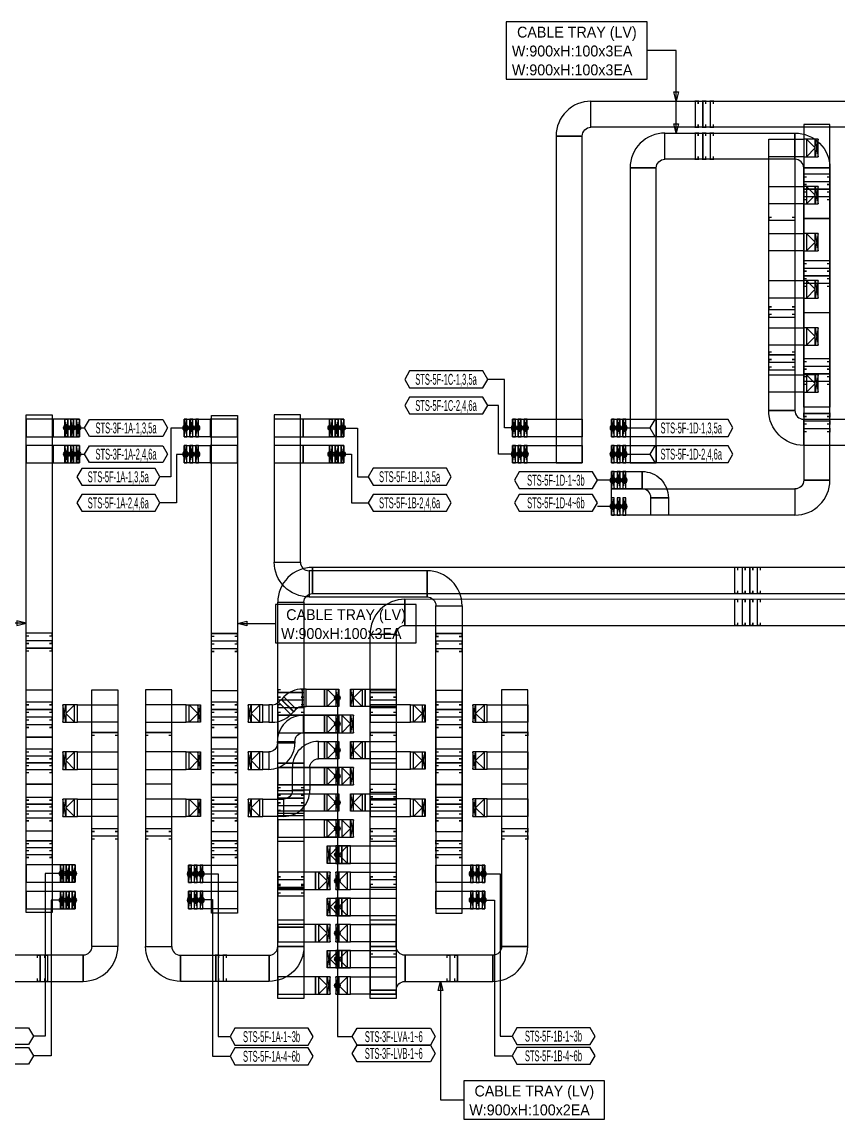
# Model space of a CAD drawing. Header units: millimetres. Extents: x 33932 to 374132, y 182625 to 847314.
# Drawn here: x 305672 to 333750, y 382309 to 420077 of the extents above; entities that cross this region are included whole.
import ezdxf
from ezdxf.enums import TextEntityAlignment as Align

# ---------------------------------------------------------------- set-up
doc = ezdxf.new("R2010")
doc.units = ezdxf.units.MM
doc.header["$LTSCALE"] = 150
for name, color, linetype in [('------00 Switch Gear_Number', 1, 'Continuous'), ('-----26 Electrical Cable Tray_HV_N', 30, 'Continuous'), ('-----26 Electrical Cable Tray_LV_STS1', 3, 'Continuous'), ('-----26 Electrical Cable Tray_LV_STS2', 2, 'Continuous'), ('-----26 Electrical Cable Tray_LV_STS3', 151, 'Continuous'), ('-----26 Electrical Cable Tray_LV_STSPDU_A', 181, 'Continuous'), ('-----26 Electrical Cable Tray_LV_STSPDU_B', 41, 'Continuous'), ('-----99 Cable Schedule', 2, 'Continuous')]:
    doc.layers.add(name, color=color, linetype=linetype)
doc.styles.add('ELEC', font='')
doc.styles.get('ELEC').set_extended_font_data('Dotum')

# ---------------------------------------------------------------- blocks, each defined once
blk = doc.blocks.new('A$C9a0ab699')
h = blk.add_hatch(color=0)
edge = h.paths.add_edge_path()
edge.add_arc((64, 64), 64, 720, 1080, ccw=False)
at = {"color": 0}
blk.add_circle((64, 64), 64, dxfattribs=at)
blk = doc.blocks.new('A$495596483691')
at = {"color": 0}
for p, q in [((100, 600), (0, 600)), ((0, 600), (0, 0)), ((500, 600), (100, 600)), ((500, 0), (500, 600)), ((0, 0), (100, 0)), ((100, 0), (500, 0))]:
    blk.add_line(p, q, dxfattribs=at)
at = {"color": 8}
for p, q in [((400, 300), (100, 600)), ((100, 600), (100, 0)), ((400, 0), (400, 600)), ((400, 600), (500, 0)), ((500, 600), (400, 0)), ((400, 300), (100, 0))]:
    blk.add_line(p, q, dxfattribs=at)
blk = doc.blocks.new('A$C67AE3E09')
at = {"layer": '-----26 Electrical Cable Tray_LV_STS3'}
for p, q in [((424, 850), (0, 425)), ((89, 337), (513, 761)), ((513, 761), (424, 850)), ((0, 425), (89, 337)), ((176, 125), (776, 125)), ((176, 125), (176, 0)), ((776, 0), (776, 125)), ((176, 0), (776, 0))]:
    blk.add_line(p, q, dxfattribs=at)
for radius, end in [(900, 44.9921), (300, 44.9385)]:
    blk.add_arc((-124, 125), radius, 0, end, dxfattribs=at)

msp = doc.modelspace()

# ---------------------------------------------------------------- linework, layer by layer
at = {"layer": '------00 Switch Gear_Number'}
for p, q in [((316526, 396810, 0), (316526, 385146, 0)), ((316526, 385146, 0), (317038, 385146, 0))]:
    msp.add_line(p, q, dxfattribs=at)
at = {"layer": '-----26 Electrical Cable Tray_HV_N', "color": 1, "elevation": 0}
for points in [[(322335, 420077), (322335, 418112), (327181, 418112), (327181, 420077)], [(314393, 400023), (314393, 398708), (319240, 398708), (319240, 400023)]]:
    msp.add_lwpolyline(points, close=True, dxfattribs=at)
for points in [[(328181, 417350), (328101, 417670), (328261, 417670), (328181, 417350), (328181, 419095), (327181, 419095)], [(328181, 416250), (328101, 416570), (328261, 416570), (328181, 416250), (328181, 419095)], [(305812, 399383), (305492, 399463), (305492, 399303), (305812, 399383), (304507, 399383)], [(313088, 399366), (313408, 399446), (313408, 399286), (313088, 399366), (314393, 399366)]]:
    msp.add_lwpolyline(points, dxfattribs=at)
at = {"layer": '-----26 Electrical Cable Tray_HV_N', "color": 1}
msp.add_lwpolyline([(320069, 387050), (320149, 386730), (319989, 386730), (320069, 387050), (320069, 382966), (320870, 382966)], dxfattribs=at)
msp.add_lwpolyline([(320870, 383624), (320870, 382309), (325716, 382309), (325716, 383624)], close=True, dxfattribs=at)
at = {"layer": '-----26 Electrical Cable Tray_LV_STS1', "elevation": 0}
for points in [[(324950, 416150), (324950, 416150, -0.414214), (325250, 416450), (325250, 416450), (325250, 417350, 0.414214), (324050, 416150)], [(324950, 416150), (324950, 416150, -0.414214), (325250, 416450), (325250, 416450), (325250, 417350, 0.414214), (324050, 416150)], [(324950, 416150), (324950, 416150, -0.414214), (325250, 416450), (325250, 416450), (325250, 417350, 0.414214), (324050, 416150)], [(327494, 415050), (327494, 415050, -0.414214), (327794, 415350), (327794, 415350), (327794, 416250, 0.414214), (326594, 415050)], [(327494, 415050), (327494, 415050, -0.414214), (327794, 415350), (327794, 415350), (327794, 416250, 0.414214), (326594, 415050)], [(327494, 415050), (327494, 415050, -0.414214), (327794, 415350), (327794, 415350), (327794, 416250, 0.414214), (326594, 415050)], [(332568, 415050), (332568, 415050, 0.414214), (332268, 415350), (332268, 415350), (332268, 416250, -0.414214), (333468, 415050)], [(332568, 415050), (332568, 415050, 0.414214), (332268, 415350), (332268, 415350), (332268, 416250, -0.414214), (333468, 415050)], [(332568, 415050), (332568, 415050, 0.414214), (332268, 415350), (332268, 415350), (332268, 416250, -0.414214), (333468, 415050)], [(315250, 401482), (315250, 401482, 0.414214), (315550, 401182), (315550, 401182), (315550, 400282, -0.414214), (314350, 401482)], [(315250, 401482), (315250, 401482, 0.414214), (315550, 401182), (315550, 401182), (315550, 400282, -0.414214), (314350, 401482)], [(315250, 401482), (315250, 401482, 0.414214), (315550, 401182), (315550, 401182), (315550, 400282, -0.414214), (314350, 401482)], [(319613, 400282), (319613, 400282, -0.414214), (319913, 399982), (319913, 399982), (320813, 399982, 0.414214), (319613, 401182)], [(319613, 400282), (319613, 400282, -0.414214), (319913, 399982), (319913, 399982), (320813, 399982, 0.414214), (319613, 401182)], [(319613, 400282), (319613, 400282, -0.414214), (319913, 399982), (319913, 399982), (320813, 399982, 0.414214), (319613, 401182)]]:
    msp.add_lwpolyline(points, format="xyb", close=True, dxfattribs=at)
for points in [[(334005, 417350), (334005, 416450), (325250, 416450), (325250, 417350)], [(334005, 417350), (334005, 416450), (325250, 416450), (325250, 417350)], [(334005, 417350), (334005, 416450), (325250, 416450), (325250, 417350)], [(332268, 416250), (332268, 415350), (327794, 415350), (327794, 416250)], [(332268, 416250), (332268, 415350), (327794, 415350), (327794, 416250)], [(332268, 416250), (332268, 415350), (327794, 415350), (327794, 416250)], [(324950, 416150), (324050, 416150), (324050, 404900), (324950, 404900)], [(324950, 416150), (324050, 416150), (324050, 404900), (324950, 404900)], [(324950, 416150), (324050, 416150), (324050, 404900), (324950, 404900)], [(327494, 415050), (326594, 415050), (326594, 404900), (327494, 404900)], [(327494, 415050), (326594, 415050), (326594, 404900), (327494, 404900)], [(327494, 415050), (326594, 415050), (326594, 404900), (327494, 404900)], [(332568, 413310), (333468, 413310), (333468, 415050), (332568, 415050)], [(332568, 415050), (333468, 415050), (333468, 406818), (332568, 406818)], [(332568, 415050), (333468, 415050), (333468, 410062), (332568, 410062)], [(305812, 406550), (306712, 406550), (306712, 392215), (305812, 392215)], [(305812, 406550), (306712, 406550), (306712, 395459), (305812, 395459)], [(305812, 406550), (306712, 406550), (306712, 393837), (305812, 393837)], [(312188, 406533), (313088, 406533), (313088, 392199), (312188, 392199)], [(312188, 406533), (313088, 406533), (313088, 395443), (312188, 395443)], [(312188, 406533), (313088, 406533), (313088, 393821), (312188, 393821)], [(314350, 401482), (315250, 401482), (315250, 406550), (314350, 406550)], [(314350, 401482), (315250, 401482), (315250, 406550), (314350, 406550)], [(314350, 401482), (315250, 401482), (315250, 406550), (314350, 406550)], [(315350, 405800), (315350, 406400), (314350, 406400), (314350, 405800)], [(315350, 405800), (315350, 406400), (314350, 406400), (314350, 405800)], [(315350, 405800), (315350, 406400), (314350, 406400), (314350, 405800)], [(316750, 405800), (316750, 406400), (315350, 406400), (315350, 405800)], [(316550, 405800), (316550, 406400), (315350, 406400), (315350, 405800)], [(316350, 405800), (316350, 406400), (315350, 406400), (315350, 405800)], [(316250, 405800), (316250, 406400), (316350, 406400), (316350, 405800)], [(316450, 405800), (316450, 406400), (316550, 406400), (316550, 405800)], [(316650, 405800), (316650, 406400), (316750, 406400), (316750, 405800)], [(322550, 405800), (322550, 406400), (324950, 406400), (324950, 405800)], [(322650, 405800), (322650, 406400), (322550, 406400), (322550, 405800)], [(322850, 405800), (322850, 406400), (322750, 406400), (322750, 405800)], [(322750, 405800), (322750, 406400), (324950, 406400), (324950, 405800)], [(323050, 405800), (323050, 406400), (322950, 406400), (322950, 405800)], [(322950, 405800), (322950, 406400), (324950, 406400), (324950, 405800)], [(325950, 405800), (325950, 406400), (327494, 406400), (327494, 405800)], [(326050, 405800), (326050, 406400), (325950, 406400), (325950, 405800)], [(326250, 405800), (326250, 406400), (326150, 406400), (326150, 405800)], [(326150, 405800), (326150, 406400), (327494, 406400), (327494, 405800)], [(326450, 405800), (326450, 406400), (326350, 406400), (326350, 405800)], [(326350, 405800), (326350, 406400), (327494, 406400), (327494, 405800)], [(315350, 404900), (315350, 405500), (314350, 405500), (314350, 404900)], [(315350, 404900), (315350, 405500), (314350, 405500), (314350, 404900)], [(315350, 404900), (315350, 405500), (314350, 405500), (314350, 404900)], [(316750, 404900), (316750, 405500), (315350, 405500), (315350, 404900)], [(316550, 404900), (316550, 405500), (315350, 405500), (315350, 404900)], [(316350, 404900), (316350, 405500), (315350, 405500), (315350, 404900)], [(316250, 404900), (316250, 405500), (316350, 405500), (316350, 404900)], [(316450, 404900), (316450, 405500), (316550, 405500), (316550, 404900)], [(316650, 404900), (316650, 405500), (316750, 405500), (316750, 404900)], [(322550, 404900), (322550, 405500), (324950, 405500), (324950, 404900)], [(322650, 404900), (322650, 405500), (322550, 405500), (322550, 404900)], [(322850, 404900), (322850, 405500), (322750, 405500), (322750, 404900)], [(322750, 404900), (322750, 405500), (324950, 405500), (324950, 404900)], [(323050, 404900), (323050, 405500), (322950, 405500), (322950, 404900)], [(322950, 404900), (322950, 405500), (324950, 405500), (324950, 404900)], [(325950, 404900), (325950, 405500), (327494, 405500), (327494, 404900)], [(326050, 404900), (326050, 405500), (325950, 405500), (325950, 404900)], [(326250, 404900), (326250, 405500), (326150, 405500), (326150, 404900)], [(326150, 404900), (326150, 405500), (327494, 405500), (327494, 404900)], [(326450, 404900), (326450, 405500), (326350, 405500), (326350, 404900)], [(326350, 404900), (326350, 405500), (327494, 405500), (327494, 404900)], [(315550, 401182), (315550, 400282), (319613, 400282), (319613, 401182)], [(315550, 401182), (315550, 400282), (319613, 400282), (319613, 401182)], [(315550, 401182), (315550, 400282), (319613, 400282), (319613, 401182)], [(319913, 399982), (320813, 399982), (320813, 392198), (319913, 392198)], [(319913, 399982), (320813, 399982), (320813, 395442), (319913, 395442)], [(319913, 399982), (320813, 399982), (320813, 393820), (319913, 393820)]]:
    msp.add_lwpolyline(points, close=True, dxfattribs=at)
at = {"layer": '-----26 Electrical Cable Tray_LV_STS1', "ltscale": 7.5, "const_width": 50, "elevation": 0}
for points in [[(328938, 417250), (328938, 417350), (328838, 417350), (328838, 416450), (328938, 416450), (328938, 416550)], [(329198, 417250), (329198, 417350), (329098, 417350), (329098, 416450), (329198, 416450), (329198, 416550)], [(329458, 417250), (329458, 417350), (329358, 417350), (329358, 416450), (329458, 416450), (329458, 416550)], [(328938, 416150), (328938, 416250), (328838, 416250), (328838, 415350), (328938, 415350), (328938, 415450)], [(329198, 416150), (329198, 416250), (329098, 416250), (329098, 415350), (329198, 415350), (329198, 415450)], [(329458, 416150), (329458, 416250), (329358, 416250), (329358, 415350), (329458, 415350), (329458, 415450)], [(333368, 414741), (333468, 414741), (333468, 414841), (332568, 414841), (332568, 414741), (332668, 414741)], [(333368, 414481), (333468, 414481), (333468, 414581), (332568, 414581), (332568, 414481), (332668, 414481)], [(333368, 414222), (333468, 414222), (333468, 414322), (332568, 414322), (332568, 414222), (332668, 414222)], [(333368, 411756), (333468, 411756), (333468, 411856), (332568, 411856), (332568, 411756), (332668, 411756)], [(333368, 411496), (333468, 411496), (333468, 411596), (332568, 411596), (332568, 411496), (332668, 411496)], [(333368, 408384), (333468, 408384), (333468, 408484), (332568, 408484), (332568, 408384), (332668, 408384)], [(306612, 398940), (306712, 398940), (306712, 399040), (305812, 399040), (305812, 398940), (305912, 398940)], [(312988, 398924), (313088, 398924), (313088, 399024), (312188, 399024), (312188, 398924), (312288, 398924)], [(320713, 398923), (320813, 398923), (320813, 399023), (319913, 399023), (319913, 398923), (320013, 398923)], [(306612, 398681), (306712, 398681), (306712, 398781), (305812, 398781), (305812, 398681), (305912, 398681)], [(306612, 398421), (306712, 398421), (306712, 398521), (305812, 398521), (305812, 398421), (305912, 398421)], [(312988, 398664), (313088, 398664), (313088, 398764), (312188, 398764), (312188, 398664), (312288, 398664)], [(312988, 398404), (313088, 398404), (313088, 398504), (312188, 398504), (312188, 398404), (312288, 398404)], [(320713, 398663), (320813, 398663), (320813, 398763), (319913, 398763), (319913, 398663), (320013, 398663)], [(320713, 398403), (320813, 398403), (320813, 398503), (319913, 398503), (319913, 398403), (320013, 398403)], [(306612, 396309), (306712, 396309), (306712, 396409), (305812, 396409), (305812, 396309), (305912, 396309)], [(312988, 396309), (313088, 396309), (313088, 396409), (312188, 396409), (312188, 396309), (312288, 396309)], [(320713, 396309), (320813, 396309), (320813, 396409), (319913, 396409), (319913, 396309), (320013, 396309)], [(306612, 396049), (306712, 396049), (306712, 396149), (305812, 396149), (305812, 396049), (305912, 396049)], [(306612, 395789), (306712, 395789), (306712, 395889), (305812, 395889), (305812, 395789), (305912, 395789)], [(312988, 396049), (313088, 396049), (313088, 396149), (312188, 396149), (312188, 396049), (312288, 396049)], [(312988, 395789), (313088, 395789), (313088, 395889), (312188, 395889), (312188, 395789), (312288, 395789)], [(320713, 396049), (320813, 396049), (320813, 396149), (319913, 396149), (319913, 396049), (320013, 396049)], [(320713, 395789), (320813, 395789), (320813, 395889), (319913, 395889), (319913, 395789), (320013, 395789)], [(306612, 394473), (306712, 394473), (306712, 394573), (305812, 394573), (305812, 394473), (305912, 394473)], [(306612, 394236), (306712, 394236), (306712, 394336), (305812, 394336), (305812, 394236), (305912, 394236)], [(312988, 394473), (313088, 394473), (313088, 394573), (312188, 394573), (312188, 394473), (312288, 394473)], [(312988, 394236), (313088, 394236), (313088, 394336), (312188, 394336), (312188, 394236), (312288, 394236)], [(320713, 394473), (320813, 394473), (320813, 394573), (319913, 394573), (319913, 394473), (320013, 394473)], [(320713, 394236), (320813, 394236), (320813, 394336), (319913, 394336), (319913, 394236), (320013, 394236)], [(306612, 392576), (306712, 392576), (306712, 392676), (305812, 392676), (305812, 392576), (305912, 392576)], [(312988, 392576), (313088, 392576), (313088, 392676), (312188, 392676), (312188, 392576), (312288, 392576)], [(320713, 392576), (320813, 392576), (320813, 392676), (319913, 392676), (319913, 392576), (320013, 392576)]]:
    msp.add_lwpolyline(points, dxfattribs=at)
at = {"layer": '-----26 Electrical Cable Tray_LV_STS1'}
for points in [[(306750, 405800), (306750, 406400), (305812, 406400), (305812, 405800)], [(306750, 405800), (306750, 406400), (305812, 406400), (305812, 405800)], [(306750, 405800), (306750, 406400), (305812, 406400), (305812, 405800)], [(307650, 405800), (307650, 406400), (306750, 406400), (306750, 405800)], [(307450, 405800), (307450, 406400), (306750, 406400), (306750, 405800)], [(307250, 405800), (307250, 406400), (306750, 406400), (306750, 405800)], [(307150, 405800), (307150, 406400), (307250, 406400), (307250, 405800)], [(307350, 405800), (307350, 406400), (307450, 406400), (307450, 405800)], [(307550, 405800), (307550, 406400), (307650, 406400), (307650, 405800)], [(311250, 405800), (311250, 406400), (312150, 406400), (312150, 405800)], [(311350, 405800), (311350, 406400), (311250, 406400), (311250, 405800)], [(311550, 405800), (311550, 406400), (311450, 406400), (311450, 405800)], [(311450, 405800), (311450, 406400), (312150, 406400), (312150, 405800)], [(311750, 405800), (311750, 406400), (311650, 406400), (311650, 405800)], [(311650, 405800), (311650, 406400), (312150, 406400), (312150, 405800)], [(313088, 405800), (313088, 406400), (312150, 406400), (312150, 405800)], [(313088, 405800), (313088, 406400), (312150, 406400), (312150, 405800)], [(313088, 405800), (313088, 406400), (312150, 406400), (312150, 405800)], [(306750, 404900), (306750, 405500), (305812, 405500), (305812, 404900)], [(306750, 404900), (306750, 405500), (305812, 405500), (305812, 404900)], [(306750, 404900), (306750, 405500), (305812, 405500), (305812, 404900)], [(307650, 404900), (307650, 405500), (306750, 405500), (306750, 404900)], [(307450, 404900), (307450, 405500), (306750, 405500), (306750, 404900)], [(307250, 404900), (307250, 405500), (306750, 405500), (306750, 404900)], [(307150, 404900), (307150, 405500), (307250, 405500), (307250, 404900)], [(307350, 404900), (307350, 405500), (307450, 405500), (307450, 404900)], [(307550, 404900), (307550, 405500), (307650, 405500), (307650, 404900)], [(311250, 404900), (311250, 405500), (312150, 405500), (312150, 404900)], [(311350, 404900), (311350, 405500), (311250, 405500), (311250, 404900)], [(311550, 404900), (311550, 405500), (311450, 405500), (311450, 404900)], [(311450, 404900), (311450, 405500), (312150, 405500), (312150, 404900)], [(311750, 404900), (311750, 405500), (311650, 405500), (311650, 404900)], [(311650, 404900), (311650, 405500), (312150, 405500), (312150, 404900)], [(313088, 404900), (313088, 405500), (312150, 405500), (312150, 404900)], [(313088, 404900), (313088, 405500), (312150, 405500), (312150, 404900)], [(313088, 404900), (313088, 405500), (312150, 405500), (312150, 404900)]]:
    msp.add_lwpolyline(points, close=True, dxfattribs=at)
for points in [[(307250, 405800), (307150, 406400)], [(307250, 406400), (307150, 405800)], [(307450, 405800), (307350, 406400)], [(307450, 406400), (307350, 405800)], [(307650, 405800), (307550, 406400)], [(307650, 406400), (307550, 405800)], [(311250, 405800), (311350, 406400)], [(311250, 406400), (311350, 405800)], [(311450, 405800), (311550, 406400)], [(311450, 406400), (311550, 405800)], [(311650, 405800), (311750, 406400)], [(311650, 406400), (311750, 405800)], [(307250, 404900), (307150, 405500)], [(307250, 405500), (307150, 404900)], [(307450, 404900), (307350, 405500)], [(307450, 405500), (307350, 404900)], [(307650, 404900), (307550, 405500)], [(307650, 405500), (307550, 404900)], [(311250, 404900), (311350, 405500)], [(311250, 405500), (311350, 404900)], [(311450, 404900), (311550, 405500)], [(311450, 405500), (311550, 404900)], [(311650, 404900), (311750, 405500)], [(311650, 405500), (311750, 404900)]]:
    msp.add_lwpolyline(points, dxfattribs=at)
at = {"layer": '-----26 Electrical Cable Tray_LV_STS1', "elevation": 0}
for points in [[(316350, 405800), (316250, 406400)], [(316350, 406400), (316250, 405800)], [(316550, 405800), (316450, 406400)], [(316550, 406400), (316450, 405800)], [(316750, 405800), (316650, 406400)], [(316750, 406400), (316650, 405800)], [(322550, 405800), (322650, 406400)], [(322550, 406400), (322650, 405800)], [(322750, 405800), (322850, 406400)], [(322750, 406400), (322850, 405800)], [(322950, 405800), (323050, 406400)], [(322950, 406400), (323050, 405800)], [(325950, 405800), (326050, 406400)], [(325950, 406400), (326050, 405800)], [(326150, 405800), (326250, 406400)], [(326150, 406400), (326250, 405800)], [(326350, 405800), (326450, 406400)], [(326350, 406400), (326450, 405800)], [(316350, 404900), (316250, 405500)], [(316350, 405500), (316250, 404900)], [(316550, 404900), (316450, 405500)], [(316550, 405500), (316450, 404900)], [(316750, 404900), (316650, 405500)], [(316750, 405500), (316650, 404900)], [(322550, 404900), (322650, 405500)], [(322550, 405500), (322650, 404900)], [(322750, 404900), (322850, 405500)], [(322750, 405500), (322850, 404900)], [(322950, 404900), (323050, 405500)], [(322950, 405500), (323050, 404900)], [(325950, 404900), (326050, 405500)], [(325950, 405500), (326050, 404900)], [(326150, 404900), (326250, 405500)], [(326150, 405500), (326250, 404900)], [(326350, 404900), (326450, 405500)], [(326350, 405500), (326450, 404900)]]:
    msp.add_lwpolyline(points, dxfattribs=at)
at = {"layer": '-----26 Electrical Cable Tray_LV_STS2'}
for points in [[(332568, 404300), (333468, 404300), (333468, 416550), (332568, 416550)], [(332568, 404300), (333468, 404300), (333468, 413306), (332568, 413306)], [(332568, 404300), (333468, 404300), (333468, 410062), (332568, 410062)]]:
    msp.add_lwpolyline(points, close=True, dxfattribs=at)
at = {"layer": '-----26 Electrical Cable Tray_LV_STS2', "ltscale": 7.5, "const_width": 50, "elevation": 0}
for points in [[(332668, 413962), (332568, 413962), (332568, 414062), (333468, 414062), (333468, 413962), (333368, 413962)], [(332668, 411236), (332568, 411236), (332568, 411336), (333468, 411336), (333468, 411236), (333368, 411236)], [(332668, 410977), (332568, 410977), (332568, 411077), (333468, 411077), (333468, 410977), (333368, 410977)], [(332668, 408124), (332568, 408124), (332568, 408224), (333468, 408224), (333468, 408124), (333368, 408124)], [(332668, 407864), (332568, 407864), (332568, 407964), (333468, 407964), (333468, 407864), (333368, 407864)], [(332668, 407604), (332568, 407604), (332568, 407704), (333468, 407704), (333468, 407604), (333368, 407604)], [(332668, 406496), (332568, 406496), (332568, 406596), (333468, 406596), (333468, 406496), (333368, 406496)], [(332668, 406236), (332568, 406236), (332568, 406336), (333468, 406336), (333468, 406236), (333368, 406236)], [(332668, 405976), (332568, 405976), (332568, 406076), (333468, 406076), (333468, 405976), (333368, 405976)], [(306612, 396569), (306712, 396569), (306712, 396669), (305812, 396669), (305812, 396569), (305912, 396569)], [(312988, 396569), (313088, 396569), (313088, 396669), (312188, 396669), (312188, 396569), (312288, 396569)], [(320713, 396569), (320813, 396569), (320813, 396669), (319913, 396669), (319913, 396569), (320013, 396569)], [(306612, 394947), (306712, 394947), (306712, 395047), (305812, 395047), (305812, 394947), (305912, 394947)], [(312988, 394947), (313088, 394947), (313088, 395047), (312188, 395047), (312188, 394947), (312288, 394947)], [(320713, 394947), (320813, 394947), (320813, 395047), (319913, 395047), (319913, 394947), (320013, 394947)], [(306612, 394710), (306712, 394710), (306712, 394810), (305812, 394810), (305812, 394710), (305912, 394710)], [(312988, 394710), (313088, 394710), (313088, 394810), (312188, 394810), (312188, 394710), (312288, 394710)], [(320713, 394710), (320813, 394710), (320813, 394810), (319913, 394810), (319913, 394710), (320013, 394710)], [(306612, 393287), (306712, 393287), (306712, 393387), (305812, 393387), (305812, 393287), (305912, 393287)], [(306612, 393050), (306712, 393050), (306712, 393150), (305812, 393150), (305812, 393050), (305912, 393050)], [(312988, 393287), (313088, 393287), (313088, 393387), (312188, 393387), (312188, 393287), (312288, 393287)], [(312988, 393050), (313088, 393050), (313088, 393150), (312188, 393150), (312188, 393050), (312288, 393050)], [(320713, 393287), (320813, 393287), (320813, 393387), (319913, 393387), (319913, 393287), (320013, 393287)], [(320713, 393050), (320813, 393050), (320813, 393150), (319913, 393150), (319913, 393050), (320013, 393050)], [(306612, 392813), (306712, 392813), (306712, 392913), (305812, 392913), (305812, 392813), (305912, 392813)], [(312988, 392813), (313088, 392813), (313088, 392913), (312188, 392913), (312188, 392813), (312288, 392813)], [(320713, 392813), (320813, 392813), (320813, 392913), (319913, 392913), (319913, 392813), (320013, 392813)], [(306612, 391786), (306712, 391786), (306712, 391886), (305812, 391886), (305812, 391786), (305912, 391786)], [(306612, 391549), (306712, 391549), (306712, 391649), (305812, 391649), (305812, 391549), (305912, 391549)], [(312988, 391786), (313088, 391786), (313088, 391886), (312188, 391886), (312188, 391786), (312288, 391786)], [(312988, 391549), (313088, 391549), (313088, 391649), (312188, 391649), (312188, 391549), (312288, 391549)], [(320713, 391786), (320813, 391786), (320813, 391886), (319913, 391886), (319913, 391786), (320013, 391786)], [(320713, 391549), (320813, 391549), (320813, 391649), (319913, 391649), (319913, 391549), (320013, 391549)], [(306612, 391312), (306712, 391312), (306712, 391412), (305812, 391412), (305812, 391312), (305912, 391312)], [(312988, 391312), (313088, 391312), (313088, 391412), (312188, 391412), (312188, 391312), (312288, 391312)], [(320713, 391312), (320813, 391312), (320813, 391412), (319913, 391412), (319913, 391312), (320013, 391312)]]:
    msp.add_lwpolyline(points, dxfattribs=at)
at = {"layer": '-----26 Electrical Cable Tray_LV_STS2', "elevation": 0}
for points in [[(325950, 404600), (327011, 404600), (327011, 404000), (325950, 404000)], [(326050, 404000), (326050, 404600), (325950, 404600), (325950, 404000)], [(325950, 404600), (327011, 404600), (327011, 404000), (325950, 404000)], [(325950, 404600), (327011, 404600), (327011, 404000), (325950, 404000)], [(326250, 404000), (326250, 404600), (326150, 404600), (326150, 404000)], [(326450, 404000), (326450, 404600), (326350, 404600), (326350, 404000)], [(332268, 404000), (332268, 403100), (325950, 403100), (325950, 404000)], [(332268, 404000), (332268, 403100), (325950, 403100), (325950, 404000)], [(332268, 404000), (332268, 403100), (325950, 403100), (325950, 404000)], [(326050, 403100), (326050, 403700), (325950, 403700), (325950, 403100)], [(326250, 403100), (326250, 403700), (326150, 403700), (326150, 403100)], [(326450, 403100), (326450, 403700), (326350, 403700), (326350, 403100)], [(327311, 403100), (327311, 403700), (327911, 403700), (327911, 403100)], [(327311, 403100), (327311, 403700), (327911, 403700), (327911, 403100)], [(327311, 403100), (327311, 403700), (327911, 403700), (327911, 403100)], [(305812, 397081), (306712, 397081), (306712, 389414), (305812, 389414)], [(312188, 397065), (313088, 397065), (313088, 389397), (312188, 389397)], [(320813, 397065), (319913, 397065), (319913, 389397), (320813, 389397)], [(305812, 395459), (306712, 395459), (306712, 389415), (305812, 389415)], [(312188, 395443), (313088, 395443), (313088, 389399), (312188, 389399)], [(320813, 395443), (319913, 395443), (319913, 389399), (320813, 389399)], [(305812, 393837), (306712, 393837), (306712, 389414), (305812, 389414)], [(312188, 393821), (313088, 393821), (313088, 389397), (312188, 389397)], [(320813, 393821), (319913, 393821), (319913, 389397), (320813, 389397)], [(307499, 391065), (305812, 391065), (305812, 390465), (307499, 390465)], [(306999, 390465), (306999, 391065), (307099, 391065), (307099, 390465)], [(307199, 390465), (307199, 391065), (307299, 391065), (307299, 390465)], [(307399, 390465), (307399, 391065), (307499, 391065), (307499, 390465)], [(311401, 391049), (313088, 391049), (313088, 390449), (311401, 390449)], [(311501, 390449), (311501, 391049), (311401, 391049), (311401, 390449)], [(311701, 390449), (311701, 391049), (311601, 391049), (311601, 390449)], [(311901, 390449), (311901, 391049), (311801, 391049), (311801, 390449)], [(321600, 390450), (319913, 390450), (319913, 391050), (321600, 391050)], [(321200, 390450), (321200, 391050), (321100, 391050), (321100, 390450)], [(321400, 390450), (321400, 391050), (321300, 391050), (321300, 390450)], [(321600, 390450), (321600, 391050), (321500, 391050), (321500, 390450)], [(311401, 390149), (313088, 390149), (313088, 389549), (311401, 389549)], [(311501, 389549), (311501, 390149), (311401, 390149), (311401, 389549)], [(311701, 389549), (311701, 390149), (311601, 390149), (311601, 389549)], [(311901, 389549), (311901, 390149), (311801, 390149), (311801, 389549)], [(321600, 389550), (319913, 389550), (319913, 390150), (321600, 390150)], [(321200, 389550), (321200, 390150), (321100, 390150), (321100, 389550)], [(321400, 389550), (321400, 390150), (321300, 390150), (321300, 389550)], [(321600, 389550), (321600, 390150), (321500, 390150), (321500, 389550)], [(307499, 390143), (305812, 390143), (305812, 389543), (307499, 389543)], [(306999, 389543), (306999, 390143), (307099, 390143), (307099, 389543)], [(307199, 389543), (307199, 390143), (307299, 390143), (307299, 389543)], [(307399, 389543), (307399, 390143), (307499, 390143), (307499, 389543)]]:
    msp.add_lwpolyline(points, close=True, dxfattribs=at)
for points in [[(325950, 404000), (326050, 404600)], [(325950, 404600), (326050, 404000)], [(326150, 404000), (326250, 404600)], [(326150, 404600), (326250, 404000)], [(326350, 404000), (326450, 404600)], [(326350, 404600), (326450, 404000)], [(325950, 403100), (326050, 403700)], [(325950, 403700), (326050, 403100)], [(326150, 403100), (326250, 403700)], [(326150, 403700), (326250, 403100)], [(326350, 403100), (326450, 403700)], [(326350, 403700), (326450, 403100)], [(307099, 390465), (306999, 391065)], [(307099, 391065), (306999, 390465)], [(307299, 390465), (307199, 391065)], [(307299, 391065), (307199, 390465)], [(307499, 390465), (307399, 391065)], [(307499, 391065), (307399, 390465)], [(311401, 390449), (311501, 391049)], [(311401, 391049), (311501, 390449)], [(311601, 390449), (311701, 391049)], [(311601, 391049), (311701, 390449)], [(311801, 390449), (311901, 391049)], [(311801, 391049), (311901, 390449)], [(321100, 390450), (321200, 391050)], [(321100, 391050), (321200, 390450)], [(321300, 390450), (321400, 391050)], [(321300, 391050), (321400, 390450)], [(321500, 390450), (321600, 391050)], [(321500, 391050), (321600, 390450)], [(311401, 389549), (311501, 390149)], [(311401, 390149), (311501, 389549)], [(311601, 389549), (311701, 390149)], [(311601, 390149), (311701, 389549)], [(311801, 389549), (311901, 390149)], [(311801, 390149), (311901, 389549)], [(321100, 389550), (321200, 390150)], [(321100, 390150), (321200, 389550)], [(321300, 389550), (321400, 390150)], [(321300, 390150), (321400, 389550)], [(321500, 389550), (321600, 390150)], [(321500, 390150), (321600, 389550)], [(307099, 389543), (306999, 390143)], [(307099, 390143), (306999, 389543)], [(307299, 389543), (307199, 390143)], [(307299, 390143), (307199, 389543)], [(307499, 389543), (307399, 390143)], [(307499, 390143), (307399, 389543)]]:
    msp.add_lwpolyline(points, dxfattribs=at)
for points in [[(327311, 403700), (327311, 403700, 0.414214), (327011, 404000), (327011, 404000), (327011, 404600, -0.414214), (327911, 403700)], [(327311, 403700), (327311, 403700, 0.414214), (327011, 404000), (327011, 404000), (327011, 404600, -0.414214), (327911, 403700)], [(327311, 403700), (327311, 403700, 0.414214), (327011, 404000), (327011, 404000), (327011, 404600, -0.414214), (327911, 403700)], [(332568, 404300), (332568, 404300, -0.414214), (332268, 404000), (332268, 404000), (332268, 403100, 0.414214), (333468, 404300)], [(332568, 404300), (332568, 404300, -0.414214), (332268, 404000), (332268, 404000), (332268, 403100, 0.414214), (333468, 404300)], [(332568, 404300), (332568, 404300, -0.414214), (332268, 404000), (332268, 404000), (332268, 403100, 0.414214), (333468, 404300)]]:
    msp.add_lwpolyline(points, format="xyb", close=True, dxfattribs=at)
at = {"layer": '-----26 Electrical Cable Tray_LV_STS3'}
for points in [[(332568, 415439), (331368, 415439), (331368, 416039), (332568, 416039)], [(332268, 416039), (332268, 406700), (331368, 406700), (331368, 416039)], [(332568, 413817), (331368, 413817), (331368, 414417), (332568, 414417)], [(332568, 412195), (331368, 412195), (331368, 412795), (332568, 412795)], [(332268, 412795), (332268, 406700), (331368, 406700), (331368, 412795)], [(332568, 410573), (331368, 410573), (331368, 411173), (332568, 411173)], [(332568, 408951), (331368, 408951), (331368, 409551), (332568, 409551)], [(332268, 409551), (332268, 406700), (331368, 406700), (331368, 409551)], [(332568, 407329), (331368, 407329), (331368, 407929), (332568, 407929)], [(336624, 405500), (332568, 405500), (332568, 406400), (336624, 406400)], [(336624, 405500), (332568, 405500), (332568, 406400), (336624, 406400)], [(336624, 405500), (332568, 405500), (332568, 406400), (336624, 406400)], [(321875, 387050), (321875, 387950), (318851, 387950), (318851, 387050)]]:
    msp.add_lwpolyline(points, close=True, dxfattribs=at)
at = {"layer": '-----26 Electrical Cable Tray_LV_STS3', "ltscale": 7.5, "const_width": 50}
for points in [[(332168, 413348), (332268, 413348), (332268, 413248), (331368, 413248), (331368, 413348), (331468, 413348)], [(332168, 410269), (332268, 410269), (332268, 410169), (331368, 410169), (331368, 410269), (331468, 410269)], [(332168, 408458), (332268, 408458), (332268, 408358), (331368, 408358), (331368, 408458), (331468, 408458)], [(320558, 387850), (320558, 387950), (320658, 387950), (320658, 387050), (320558, 387050), (320558, 387150)]]:
    msp.add_lwpolyline(points, dxfattribs=at)
at = {"layer": '-----26 Electrical Cable Tray_LV_STS3', "ltscale": 7.5, "const_width": 50, "elevation": 0}
for points in [[(332168, 410009), (332268, 410009), (332268, 409909), (331368, 409909), (331368, 410009), (331468, 410009)], [(332168, 408718), (332268, 408718), (332268, 408618), (331368, 408618), (331368, 408718), (331468, 408718)], [(332168, 408198), (332268, 408198), (332268, 408098), (331368, 408098), (331368, 408198), (331468, 408198)], [(308874, 395516), (308974, 395516), (308974, 395616), (308074, 395616), (308074, 395516), (308174, 395516)], [(310025, 395516), (309925, 395516), (309925, 395616), (310825, 395616), (310825, 395516), (310725, 395516)], [(317751, 395516), (317651, 395516), (317651, 395616), (318551, 395616), (318551, 395516), (318451, 395516)], [(322275, 395516), (322175, 395516), (322175, 395616), (323075, 395616), (323075, 395516), (322975, 395516)], [(314575, 393715), (314475, 393715), (314475, 393615), (315375, 393615), (315375, 393715), (315275, 393715)], [(308874, 392209), (308974, 392209), (308974, 392309), (308074, 392309), (308074, 392209), (308174, 392209)], [(308874, 391950), (308974, 391950), (308974, 392050), (308074, 392050), (308074, 391950), (308174, 391950)], [(310025, 391950), (309925, 391950), (309925, 392050), (310825, 392050), (310825, 391950), (310725, 391950)], [(310025, 392209), (309925, 392209), (309925, 392309), (310825, 392309), (310825, 392209), (310725, 392209)], [(317751, 392209), (317651, 392209), (317651, 392309), (318551, 392309), (318551, 392209), (318451, 392209)], [(317751, 391950), (317651, 391950), (317651, 392050), (318551, 392050), (318551, 391950), (318451, 391950)], [(322275, 392209), (322175, 392209), (322175, 392309), (323075, 392309), (323075, 392209), (322975, 392209)], [(322275, 391950), (322175, 391950), (322175, 392050), (323075, 392050), (323075, 391950), (322975, 391950)], [(314575, 390347), (314475, 390347), (314475, 390247), (315375, 390247), (315375, 390347), (315275, 390347)], [(314575, 390088), (314475, 390088), (314475, 389988), (315375, 389988), (315375, 390088), (315275, 390088)], [(306198, 387850), (306198, 387950), (306298, 387950), (306298, 387050), (306198, 387050), (306198, 387150)], [(306458, 387850), (306458, 387950), (306558, 387950), (306558, 387050), (306458, 387050), (306458, 387150)], [(312442, 387850), (312442, 387950), (312342, 387950), (312342, 387050), (312442, 387050), (312442, 387150)], [(312702, 387850), (312702, 387950), (312602, 387950), (312602, 387050), (312702, 387050), (312702, 387150)], [(320299, 387850), (320299, 387950), (320399, 387950), (320399, 387050), (320299, 387050), (320299, 387150)]]:
    msp.add_lwpolyline(points, dxfattribs=at)
at = {"layer": '-----26 Electrical Cable Tray_LV_STS3'}
for points in [[(332268, 406700), (332268, 406700, 0.414214), (332568, 406400), (332568, 406400), (332568, 405500, -0.414214), (331368, 406700)], [(332268, 406700), (332268, 406700, 0.414214), (332568, 406400), (332568, 406400), (332568, 405500, -0.414214), (331368, 406700)], [(332268, 406700), (332268, 406700, 0.414214), (332568, 406400), (332568, 406400), (332568, 405500, -0.414214), (331368, 406700)], [(322175, 388250), (322175, 388250, -0.414214), (321875, 387950), (321875, 387950), (321875, 387050, 0.414214), (323075, 388250)], [(322175, 388250), (322175, 388250, -0.414214), (321875, 387950), (321875, 387950), (321875, 387050, 0.414214), (323075, 388250)]]:
    msp.add_lwpolyline(points, format="xyb", close=True, dxfattribs=at)
at = {"layer": '-----26 Electrical Cable Tray_LV_STS3', "elevation": 0}
for points in [[(308074, 397082), (308974, 397082), (308974, 388250), (308074, 388250)], [(310825, 397082), (309925, 397082), (309925, 388250), (310825, 388250)], [(316076, 396510), (315447, 396510), (315447, 397110), (316076, 397110)], [(317651, 397082), (318551, 397082), (318551, 389310), (317651, 389310)], [(323075, 397082), (322175, 397082), (322175, 388250), (323075, 388250)], [(308974, 395970), (307580, 395970), (307580, 396570), (308974, 396570)], [(309925, 395970), (311320, 395970), (311320, 396570), (309925, 396570)], [(314161, 395970), (313957, 395970), (313957, 396570), (314161, 396570)], [(315021, 396334), (315010, 396322), (314586, 396747), (314597, 396758)], [(317651, 395971), (319045, 395971), (319045, 396571), (317651, 396571)], [(323075, 395971), (321682, 395971), (321682, 396571), (323075, 396571)], [(316076, 395610), (315361, 395610), (315361, 396210), (316076, 396210)], [(314461, 395248), (314461, 395310), (315061, 395310), (315061, 395248)], [(316076, 394710), (315876, 394710), (315876, 395310), (316076, 395310)], [(308974, 394348), (307580, 394348), (307580, 394948), (308974, 394948)], [(309925, 394348), (311320, 394348), (311320, 394948), (309925, 394948)], [(314161, 394348), (313957, 394348), (313957, 394948), (314161, 394948)], [(317651, 394349), (319045, 394349), (319045, 394949), (317651, 394949)], [(323075, 394349), (321682, 394349), (321682, 394949), (323075, 394949)], [(314475, 394560), (315375, 394560), (315375, 388250), (314475, 388250)], [(316076, 393810), (314475, 393810), (314475, 394410), (316076, 394410)], [(314976, 393626), (314976, 394410), (315576, 394410), (315576, 393626)], [(308074, 393838), (308974, 393838), (308974, 388250), (308074, 388250)], [(310825, 393838), (309925, 393838), (309925, 388250), (310825, 388250)], [(317651, 393838), (318551, 393838), (318551, 389310), (317651, 389310)], [(323075, 393838), (322175, 393838), (322175, 388250), (323075, 388250)], [(308974, 392726), (307580, 392726), (307580, 393326), (308974, 393326)], [(309925, 392726), (311320, 392726), (311320, 393326), (309925, 393326)], [(314676, 392726), (313957, 392726), (313957, 393326), (314676, 393326)], [(316076, 392910), (314475, 392910), (314475, 393510), (316076, 393510)], [(317651, 392727), (319045, 392727), (319045, 393327), (317651, 393327)], [(323075, 392727), (321682, 392727), (321682, 393327), (323075, 393327)], [(314475, 392760), (315375, 392760), (315375, 388250), (314475, 388250)], [(314475, 392010), (316076, 392010), (316076, 392610), (314475, 392610)], [(318551, 391110), (316976, 391110), (316976, 391710), (318551, 391710)], [(318551, 390210), (316976, 390210), (316976, 390810), (318551, 390810)], [(318551, 389310), (316976, 389310), (316976, 389910), (318551, 389910)], [(318551, 388410), (316976, 388410), (316976, 389010), (318551, 389010)], [(318551, 389010), (317651, 389010), (317651, 388250), (318551, 388250)], [(318551, 389010), (317651, 389010), (317651, 388250), (318551, 388250)], [(307774, 387050), (307774, 387950), (304725, 387950), (304725, 387050)], [(307774, 387050), (307774, 387950), (304725, 387950), (304725, 387050)], [(311126, 387050), (311126, 387950), (314175, 387950), (314175, 387050)], [(311126, 387050), (311126, 387950), (314175, 387950), (314175, 387050)], [(318551, 387510), (316976, 387510), (316976, 388110), (318551, 388110)], [(321875, 387050), (321875, 387950), (318851, 387950), (318851, 387050)], [(318551, 386610), (316976, 386610), (316976, 387210), (318551, 387210)], [(318551, 386750), (317651, 386750), (317651, 386610), (318551, 386610)], [(318551, 386750), (317651, 386750), (317651, 386610), (318551, 386610)]]:
    msp.add_lwpolyline(points, close=True, dxfattribs=at)
for points in [[(315061, 395310), (315061, 395310, -0.414214), (315361, 395610), (315361, 395610), (315361, 396210, 0.414214), (314461, 395310)], [(314461, 395248), (314461, 395248, -0.414214), (314161, 394948), (314161, 394948), (314161, 394348, 0.414214), (315061, 395248)], [(315576, 394410), (315576, 394410, -0.414214), (315876, 394710), (315876, 394710), (315876, 395310, 0.414214), (314976, 394410)], [(314976, 393626), (314976, 393626, -0.414214), (314676, 393326), (314676, 393326), (314676, 392726, 0.414214), (315576, 393626)], [(308074, 388250), (308074, 388250, -0.414214), (307774, 387950), (307774, 387950), (307774, 387050, 0.414214), (308974, 388250)], [(308074, 388250), (308074, 388250, -0.414214), (307774, 387950), (307774, 387950), (307774, 387050, 0.414214), (308974, 388250)], [(310825, 388250), (310825, 388250, 0.414214), (311126, 387950), (311126, 387950), (311126, 387050, -0.414214), (309925, 388250)], [(310825, 388250), (310825, 388250, 0.414214), (311126, 387950), (311126, 387950), (311126, 387050, -0.414214), (309925, 388250)], [(314175, 387950), (314175, 387950, 0.414214), (314475, 388250), (314475, 388250), (315375, 388250, -0.414214), (314175, 387050)], [(314175, 387950), (314175, 387950, 0.414214), (314475, 388250), (314475, 388250), (315375, 388250, -0.414214), (314175, 387050)], [(318551, 388250), (317651, 388250), (317651, 388250), (317651, 386750), (318551, 386750, -0.414214), (318851, 387050), (318851, 387950), (318851, 387950, -0.414214)], [(318551, 388250), (317651, 388250), (317651, 388250), (317651, 386750), (318551, 386750, -0.414214), (318851, 387050), (318851, 387950), (318851, 387950, -0.414214)]]:
    msp.add_lwpolyline(points, format="xyb", close=True, dxfattribs=at)
at = {"layer": '-----26 Electrical Cable Tray_LV_STSPDU_A', "elevation": 0}
msp.add_lwpolyline([(315374, 400100), (315374, 400100, -0.414214), (315674, 400400), (315674, 400400), (315674, 401300, 0.414214), (314474, 400100)], format="xyb", close=True, dxfattribs=at)
msp.add_lwpolyline([(315374, 400100), (315374, 400100, -0.414214), (315674, 400400), (315674, 400400), (315674, 401300, 0.414214), (314474, 400100)], format="xyb", close=True, dxfattribs=at)
msp.add_lwpolyline([(315374, 400100), (315374, 400100, -0.414214), (315674, 400400), (315674, 400400), (315674, 401300, 0.414214), (314474, 400100)], format="xyb", close=True, dxfattribs=at)
msp.add_lwpolyline([(315374, 400100), (315374, 400100, -0.414214), (315674, 400400), (315674, 400400), (315674, 401300, 0.414214), (314474, 400100)], format="xyb", close=True, dxfattribs=at)
for points in [[(315674, 401302), (315674, 400402), (341677, 400400), (341677, 401300)], [(315674, 401302), (315674, 400402), (341677, 400400), (341677, 401300)], [(315674, 401300), (315674, 400400), (341677, 400400), (341677, 401300)], [(315674, 401300), (315674, 400400), (341677, 400400), (341677, 401300)], [(315374, 391860), (314474, 391860), (314474, 400100), (315374, 400100)], [(315374, 389160), (314474, 389160), (314474, 400100), (315374, 400100)], [(315375, 386460), (314475, 386460), (314475, 400100), (315375, 400100)], [(315375, 394560), (314475, 394560), (314475, 400100), (315375, 400100)], [(314475, 395610), (316576, 395610), (316576, 396210), (314475, 396210)], [(314475, 393810), (316576, 393810), (316576, 394410), (314475, 394410)], [(314475, 392010), (316576, 392010), (316576, 392610), (314475, 392610)], [(314474, 390210), (315776, 390210), (315776, 390810), (314474, 390810)], [(314474, 388410), (315776, 388410), (315776, 389010), (314474, 389010)], [(314474, 386610), (315776, 386610), (315776, 387210), (314474, 387210)]]:
    msp.add_lwpolyline(points, close=True, dxfattribs=at)
at = {"layer": '-----26 Electrical Cable Tray_LV_STSPDU_A', "ltscale": 7.5, "const_width": 50, "elevation": 0}
for points in [[(330296, 401200), (330296, 401300), (330196, 401300), (330196, 400400), (330296, 400400), (330296, 400500)], [(330556, 401200), (330556, 401300), (330456, 401300), (330456, 400400), (330556, 400400), (330556, 400500)], [(330816, 401200), (330816, 401300), (330716, 401300), (330716, 400400), (330816, 400400), (330816, 400500)], [(331075, 401200), (331075, 401300), (330975, 401300), (330975, 400400), (331075, 400400), (331075, 400500)], [(314575, 397092), (314475, 397092), (314475, 396992), (315375, 396992), (315375, 397092), (315275, 397092)], [(314575, 396832), (314475, 396832), (314475, 396732), (315375, 396732), (315375, 396832), (315275, 396832)], [(314575, 396572), (314475, 396572), (314475, 396472), (315375, 396472), (315375, 396572), (315275, 396572)], [(314575, 396312), (314475, 396312), (314475, 396212), (315375, 396212), (315375, 396312), (315275, 396312)], [(314575, 393455), (314475, 393455), (314475, 393355), (315375, 393355), (315375, 393455), (315275, 393455)], [(314575, 393195), (314475, 393195), (314475, 393095), (315375, 393095), (315375, 393195), (315275, 393195)], [(314575, 392935), (314475, 392935), (314475, 392835), (315375, 392835), (315375, 392935), (315275, 392935)], [(314575, 390648), (314475, 390648), (314475, 390548), (315375, 390548), (315375, 390648), (315275, 390648)], [(314575, 390388), (314475, 390388), (314475, 390288), (315375, 390288), (315375, 390388), (315275, 390388)], [(314575, 389013), (314475, 389013), (314475, 388913), (315375, 388913), (315375, 389013), (315275, 389013)]]:
    msp.add_lwpolyline(points, dxfattribs=at)
at = {"layer": '-----26 Electrical Cable Tray_LV_STSPDU_B', "elevation": 0}
msp.add_lwpolyline([(318549, 399001), (318549, 399001, -0.414214), (318849, 399301), (318849, 399301), (318849, 400201, 0.414214), (317649, 399001)], format="xyb", close=True, dxfattribs=at)
msp.add_lwpolyline([(318549, 399001), (318549, 399001, -0.414214), (318849, 399301), (318849, 399301), (318849, 400201, 0.414214), (317649, 399001)], format="xyb", close=True, dxfattribs=at)
msp.add_lwpolyline([(318549, 399001), (318549, 399001, -0.414214), (318849, 399301), (318849, 399301), (318849, 400201, 0.414214), (317649, 399001)], format="xyb", close=True, dxfattribs=at)
msp.add_lwpolyline([(318549, 399001), (318549, 399001, -0.414214), (318849, 399301), (318849, 399301), (318849, 400201, 0.414214), (317649, 399001)], format="xyb", close=True, dxfattribs=at)
for points in [[(318849, 400202), (318849, 399302), (341378, 399300), (341378, 400200)], [(318849, 400202), (318849, 399302), (341378, 399300), (341378, 400200)], [(318849, 400202), (318849, 399302), (341378, 399300), (341378, 400200)], [(318849, 400202), (318849, 399302), (341378, 399300), (341378, 400200)], [(318551, 391860), (317651, 391860), (317649, 399001), (318549, 399001)], [(318551, 389160), (317651, 389160), (317649, 399001), (318549, 399001)], [(318551, 386460), (317651, 386460), (317651, 399001), (318551, 399001)], [(318551, 394560), (317651, 394560), (317651, 399001), (318551, 399001)], [(318550, 396510), (317476, 396510), (317476, 397110), (318550, 397110)], [(318550, 394710), (317476, 394710), (317476, 395310), (318550, 395310)], [(318550, 392910), (317476, 392910), (317476, 393510), (318550, 393510)], [(318550, 391110), (316676, 391110), (316676, 391710), (318550, 391710)], [(318550, 389310), (316676, 389310), (316676, 389910), (318550, 389910)], [(318550, 387510), (316676, 387510), (316676, 388110), (318550, 388110)]]:
    msp.add_lwpolyline(points, close=True, dxfattribs=at)
at = {"layer": '-----26 Electrical Cable Tray_LV_STSPDU_B', "ltscale": 7.5, "const_width": 50, "elevation": 0}
for points in [[(330296, 400099), (330296, 400199), (330196, 400199), (330196, 399300), (330296, 399300), (330296, 399400)], [(330556, 400099), (330556, 400199), (330456, 400199), (330456, 399300), (330556, 399300), (330556, 399400)], [(330816, 400099), (330816, 400199), (330716, 400199), (330716, 399300), (330816, 399300), (330816, 399400)], [(331076, 400099), (331076, 400199), (330976, 400199), (330976, 399300), (331076, 399300), (331076, 399400)], [(317751, 397092), (317651, 397092), (317651, 396992), (318551, 396992), (318551, 397092), (318451, 397092)], [(317751, 396832), (317651, 396832), (317651, 396732), (318551, 396732), (318551, 396832), (318451, 396832)], [(317751, 396572), (317651, 396572), (317651, 396472), (318551, 396472), (318551, 396572), (318451, 396572)], [(317751, 396312), (317651, 396312), (317651, 396212), (318551, 396212), (318551, 396312), (318451, 396312)], [(317751, 393660), (317651, 393660), (317651, 393560), (318551, 393560), (318551, 393660), (318451, 393660)], [(317751, 393400), (317651, 393400), (317651, 393300), (318551, 393300), (318551, 393400), (318451, 393400)], [(317751, 393140), (317651, 393140), (317651, 393040), (318551, 393040), (318551, 393140), (318451, 393140)], [(317751, 390648), (317651, 390648), (317651, 390548), (318551, 390548), (318551, 390648), (318451, 390648)], [(317751, 390388), (317651, 390388), (317651, 390288), (318551, 390288), (318551, 390388), (318451, 390388)], [(317751, 387989), (317651, 387989), (317651, 387889), (318551, 387889), (318551, 387989), (318451, 387989)]]:
    msp.add_lwpolyline(points, dxfattribs=at)
at = {"layer": '-----99 Cable Schedule', "color": 1, "elevation": 0}
for points in [[(319007, 408062), (318840, 407774), (319007, 407485), (321529, 407485), (321696, 407774), (321529, 408062)], [(319007, 407162), (318840, 406874), (319007, 406585), (321529, 406585), (321696, 406874), (321529, 407162)], [(327445, 406389), (327278, 406100), (327445, 405811), (329967, 405811), (330134, 406100), (329967, 406389)], [(327445, 405489), (327278, 405200), (327445, 404911), (329967, 404911), (330134, 405200), (329967, 405489)], [(317753, 404711), (317587, 404422), (317753, 404134), (320276, 404134), (320442, 404422), (320276, 404711)], [(322783, 404589), (322616, 404300), (322783, 404011), (325305, 404011), (325472, 404300), (325305, 404589)], [(317753, 403811), (317587, 403522), (317753, 403234), (320276, 403234), (320442, 403522), (320276, 403811)], [(322783, 403811), (322616, 403522), (322783, 403234), (325305, 403234), (325472, 403522), (325305, 403811)], [(305899, 385452), (306066, 385163), (305899, 384874), (303376, 384874), (303210, 385163), (303376, 385452)], [(313001, 385435), (312834, 385146), (313001, 384857), (315524, 384857), (315690, 385146), (315524, 385435)], [(319727, 385435), (319894, 385146), (319727, 384857), (317204, 384857), (317038, 385146), (317204, 385435)], [(322700, 385453), (322533, 385164), (322700, 384875), (325223, 384875), (325389, 385147), (325223, 385453)], [(305899, 384774), (306066, 384485), (305899, 384197), (303376, 384197), (303210, 384485), (303376, 384774)], [(313001, 384757), (312834, 384469), (313001, 384180), (315524, 384180), (315690, 384469), (315524, 384757)], [(319727, 384857), (319894, 384569), (319727, 384280), (317204, 384280), (317038, 384569), (317204, 384857)], [(322700, 384775), (322533, 384486), (322700, 384198), (325223, 384198), (325389, 384486), (325223, 384775)]]:
    msp.add_lwpolyline(points, close=True, dxfattribs=at)
for points in [[(323000, 406100), (322269, 406100), (322269, 407774), (321696, 407774)], [(323000, 405200), (322069, 405200), (322069, 406874), (321696, 406874)], [(316282, 406096), (317214, 406096), (317214, 404422), (317587, 404422)], [(326000, 406100), (327278, 406100)], [(316282, 405196), (317014, 405196), (317014, 403522), (317587, 403522)], [(326000, 405200), (327278, 405200)], [(326400, 404300), (325472, 404300)], [(326456, 403400), (325472, 403400)], [(307449, 390765), (306474, 390765), (306474, 385163), (306066, 385163)], [(311451, 390749), (312426, 390749), (312426, 385146), (312834, 385146)], [(321150, 390750), (322125, 390750), (322125, 385164), (322533, 385164)], [(307449, 389843), (306674, 389843), (306674, 384485), (306066, 384485)], [(311451, 389871), (312226, 389871), (312226, 384469), (312834, 384469)], [(321150, 389850), (321925, 389850), (321925, 384486), (322533, 384486)]]:
    msp.add_lwpolyline(points, dxfattribs=at)
at = {"layer": '-----99 Cable Schedule', "color": 1}
for points in [[(310516, 406389), (310682, 406100), (310516, 405811), (307993, 405811), (307826, 406100), (307993, 406389)], [(310516, 405489), (310682, 405200), (310516, 404911), (307993, 404911), (307826, 405200), (307993, 405489)], [(307729, 404707), (307562, 404419), (307729, 404130), (310251, 404130), (310418, 404419), (310251, 404707)], [(307729, 403807), (307562, 403519), (307729, 403230), (310251, 403230), (310418, 403519), (310251, 403807)]]:
    msp.add_lwpolyline(points, close=True, dxfattribs=at)
for points in [[(307182, 406100), (307826, 406100)], [(311722, 406092), (310791, 406092), (310791, 404419), (310418, 404419)], [(307182, 405200), (307826, 405200)], [(311722, 405192), (310991, 405192), (310991, 403519), (310418, 403519)]]:
    msp.add_lwpolyline(points, dxfattribs=at)

# ---------------------------------------------------------------- block references
at = {"layer": '-----26 Electrical Cable Tray_LV_STS3'}
for p in [(332568, 415439), (332568, 413817), (332568, 412195), (332568, 410573), (332568, 408951), (332568, 407329)]:
    msp.add_blockref('A$495596483691', p, dxfattribs=at)
for name, p, rotation in [('A$C67AE3E09', (315447, 396333, 0), 90.00000000000001), ('A$495596483691', (307580, 396570, 0), 180), ('A$495596483691', (313957, 396570, 0), 180), ('A$C67AE3E09', (314161, 396747, 0), 270), ('A$495596483691', (321682, 396571, 0), 180), ('A$495596483691', (307580, 394948, 0), 180), ('A$495596483691', (313957, 394948, 0), 180), ('A$495596483691', (321682, 394949, 0), 180), ('A$495596483691', (307580, 393326, 0), 180), ('A$495596483691', (313957, 393326, 0), 180), ('A$495596483691', (321682, 393327, 0), 180), ('A$495596483691', (316976, 391710, 0), 180), ('A$495596483691', (316976, 390810, 0), 180), ('A$495596483691', (316976, 389910, 0), 180), ('A$495596483691', (316976, 389010, 0), 180), ('A$495596483691', (316976, 388110, 0), 180), ('A$495596483691', (316976, 387210, 0), 180)]:
    msp.add_blockref(name, p, dxfattribs=dict(at, rotation=rotation))
at = {"layer": '-----26 Electrical Cable Tray_LV_STS3', "xscale": -1, "rotation": 180}
for p in [(316076, 397110, 0), (311320, 396570, 0), (319045, 396571, 0), (316076, 396210, 0), (316076, 395310, 0), (311320, 394948, 0), (319045, 394949, 0), (316076, 394410, 0), (311320, 393326, 0), (316076, 393510, 0), (319045, 393327, 0), (316076, 392610, 0)]:
    msp.add_blockref('A$495596483691', p, dxfattribs=at)
at = {"layer": '-----26 Electrical Cable Tray_LV_STSPDU_A'}
for p in [(316576, 395610, 0), (316576, 393810, 0), (316576, 392010, 0), (315776, 390210, 0), (315776, 388410, 0), (315776, 386610, 0)]:
    msp.add_blockref('A$495596483691', p, dxfattribs=at)
at = {"layer": '-----26 Electrical Cable Tray_LV_STSPDU_B', "xscale": -1}
for p in [(317476, 396510, 0), (317476, 394710, 0), (317476, 392910, 0), (316676, 391110, 0), (316676, 389310, 0), (316676, 387510, 0)]:
    msp.add_blockref('A$495596483691', p, dxfattribs=at)
at = {"layer": '-----99 Cable Schedule', "color": 1, "yscale": 1.5, "zscale": 1.5, "rotation": 180}
for p, xscale in [((307296, 406196), 1.5), ((307496, 406196), 1.5), ((307696, 406196), 1.5), ((311204, 406196), -1.5), ((311404, 406196), -1.5), ((311604, 406196), -1.5), ((316396, 406196), 1.5), ((316596, 406196), 1.5), ((316796, 406196), 1.5), ((322504, 406196), -1.5), ((322704, 406196), -1.5), ((322904, 406196), -1.5), ((325904, 406196), -1.5), ((326104, 406196), -1.5), ((326304, 406196), -1.5), ((307296, 405296), 1.5), ((307496, 405296), 1.5), ((307696, 405296), 1.5), ((311204, 405296), -1.5), ((311404, 405296), -1.5), ((311604, 405296), -1.5), ((316397, 405292), 1.5), ((316597, 405292), 1.5), ((316797, 405292), 1.5), ((322503, 405292), -1.5), ((322703, 405292), -1.5), ((322903, 405292), -1.5), ((325903, 405292), -1.5), ((326103, 405292), -1.5), ((326303, 405292), -1.5), ((325904, 404396), -1.5), ((326104, 404396), -1.5), ((326304, 404396), -1.5), ((325904, 403496), -1.5), ((326104, 403496), -1.5), ((326304, 403496), -1.5), ((316622, 396906, 0), 1.5), ((316622, 396006, 0), 1.5), ((316622, 395106, 0), 1.5), ((316622, 394206, 0), 1.5), ((316622, 393306, 0), 1.5), ((316622, 392406, 0), 1.5), ((316622, 391506, 0), 1.5), ((307145, 390861, 0), 1.5), ((307345, 390861, 0), 1.5), ((307545, 390861, 0), 1.5), ((311355, 390845, 0), -1.5), ((311555, 390845, 0), -1.5), ((311755, 390845, 0), -1.5), ((316622, 390606, 0), 1.5), ((321054, 390846, 0), -1.5), ((321254, 390846, 0), -1.5), ((321454, 390846, 0), -1.5), ((307145, 389939, 0), 1.5), ((307345, 389939, 0), 1.5), ((307545, 389939, 0), 1.5), ((311355, 389945, 0), -1.5), ((311555, 389945, 0), -1.5), ((311755, 389945, 0), -1.5), ((321054, 389946, 0), -1.5), ((321254, 389946, 0), -1.5), ((321254, 389946, 0), -1.5), ((321454, 389946, 0), -1.5), ((316622, 389706, 0), 1.5), ((316622, 388806, 0), 1.5), ((316622, 387906, 0), 1.5), ((316622, 387006, 0), 1.5)]:
    msp.add_blockref('A$C9a0ab699', p, dxfattribs=dict(at, xscale=xscale))

# ---------------------------------------------------------------- texts
at = {"layer": '-----26 Electrical Cable Tray_LV_STS1', "style": 'ELEC'}
for s, p in [('CABLE TRAY (LV)', (322706, 419727)), ('W:900xH:100x3EA', (322529, 419077)), ('W:900xH:100x3EA', (322529, 418427)), ('CABLE TRAY (LV)', (314765, 399673, 0)), ('W:900xH:100x3EA', (314588, 399023, 0))]:
    msp.add_text(s, height=375, dxfattribs=at).set_placement(p, align=Align.MIDDLE_LEFT)
at = {"layer": '-----26 Electrical Cable Tray_LV_STS3', "style": 'ELEC'}
for s, p in [('CABLE TRAY (LV)', (321242, 383274)), ('W:900xH:100x2EA', (321064, 382624))]:
    msp.add_text(s, height=375, dxfattribs=at).set_placement(p, align=Align.MIDDLE_LEFT)
at = {"layer": '-----99 Cable Schedule', "style": 'ELEC', "width": 0.5}
for s, p in [('STS-5F-1C-1,3,5a', (320262, 407774)), ('STS-5F-1C-2,4,6a', (320262, 406874)), ('STS-3F-1A-1,3,5a', (309254, 406100)), ('STS-5F-1D-1,3,5a', (328700, 406100)), ('STS-3F-1A-2,4,6a', (309254, 405200)), ('STS-5F-1D-2,4,6a', (328700, 405200)), ('STS-5F-1A-1,3,5a', (308985, 404419)), ('STS-5F-1B-1,3,5a', (319009, 404422)), ('STS-5F-1D-1~3b', (324042, 404300)), ('STS-5F-1A-2,4,6a', (308985, 403519)), ('STS-5F-1B-2,4,6a', (319009, 403522)), ('STS-5F-1D-4~6b', (324042, 403522)), ('STS-5F-1A-1~3b', (314260, 385146, 0)), ('STS-3F-LVA-1~6', (318466, 385146, 0)), ('STS-5F-1B-1~3b', (323959, 385164, 0)), ('STS-5F-1A-4~6b', (314260, 384469, 0)), ('STS-3F-LVB-1~6', (318466, 384569, 0)), ('STS-5F-1B-4~6b', (323959, 384486, 0))]:
    msp.add_text(s, height=375, dxfattribs=at).set_placement(p, align=Align.MIDDLE_CENTER)

doc.saveas('drawing.dxf')
